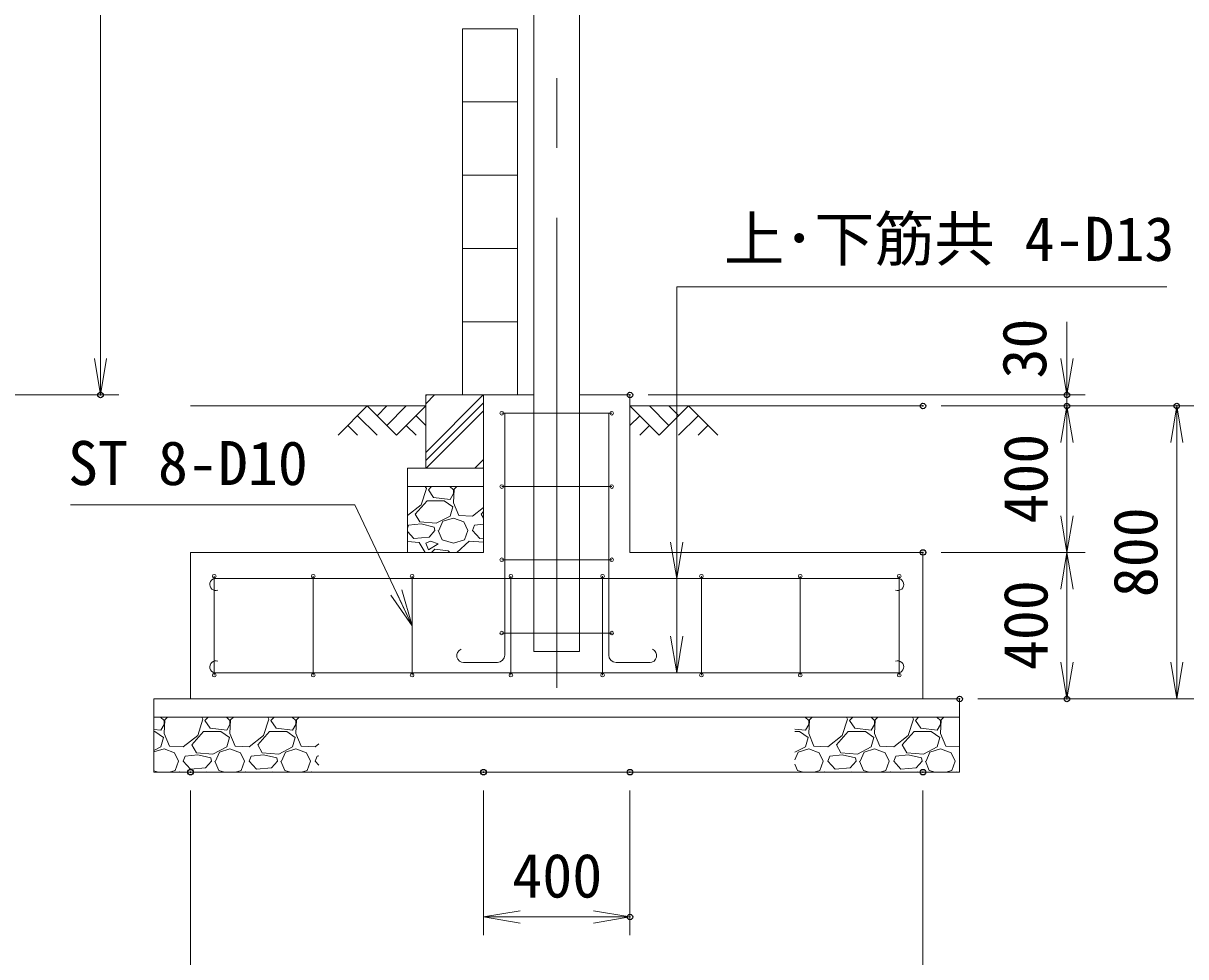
# Model space of a CAD drawing. Units: millimetres at full size. Extents: x -10500 to 10500, y -7425 to 7425.
# Drawn here: x -274 to 2900, y -4889 to -2340 of the extents above; entities that cross this region are included whole.
import ezdxf
from ezdxf.enums import TextEntityAlignment as Align

# ---------------------------------------------------------------- set-up
doc = ezdxf.new("R2010")
doc.units = ezdxf.units.MM
doc.header["$LTSCALE"] = 30
doc.header["$PDMODE"] = 32
doc.header["$PDSIZE"] = 15
doc.linetypes.add('USER1', pattern=[50.8, 31.75, -6.35, 6.35, -6.35])
for name, color, linetype, lineweight in [('0-0_D-STR1', 1, 'Continuous', 18), ('0-1_D-BMK', 2, 'USER1', 13), ('0-2_D-BGD', 7, 'Continuous', 18), ('0-3_D-STR3', 3, 'Continuous', 13), ('0-4_D-STR-DIM', 7, 'Continuous', 13), ('0-5_0', 7, 'Continuous', 18), ('0-7_D-STR-TXT', 7, 'Continuous', 13), ('0-A_D-STR4', 7, 'Continuous', 18), ('0-B_D-DCR-HCH', 7, 'Continuous', 13)]:
    doc.layers.add(name, color=color, linetype=linetype, lineweight=lineweight)
doc.layers.add('0-6_Defpoints', color=253, linetype='Continuous')
doc.styles.add('ＭＳ ゴシック', font='')
doc.styles.get('ＭＳ ゴシック').set_extended_font_data('MS Gothic')

# ---------------------------------------------------------------- blocks, each defined once
blk = doc.blocks.new('_Open')
at = {"layer": '0-5_0'}
blk.add_line((-30, 5), (0, 0), dxfattribs=at)
blk.add_lwpolyline([(-30, -5), (0, 0), (-30, 0)], dxfattribs=at)

msp = doc.modelspace()

# ---------------------------------------------------------------- linework, layer by layer
at = {"layer": '0-0_D-STR1'}
for p, q in [((1244.61, -4054.81), (1244.61, 1726.96)), ((1119.61, 1675.19), (1119.61, -4054.81)), ((1119.61, -4054.81), (1244.61, -4054.81))]:
    msp.add_line(p, q, dxfattribs=at)
at = {"layer": '0-1_D-BMK'}
msp.add_line((1182.11, 1701.07), (1182.11, -4154.81), dxfattribs=at)
at = {"layer": '0-2_D-BGD'}
for p, q in [((924.61, -2354.81), (1074.61, -2354.81)), ((924.61, -2554.81), (1074.61, -2554.81)), ((924.61, -2754.81), (1074.61, -2754.81)), ((924.61, -2954.81), (1074.61, -2954.81)), ((924.61, -3154.81), (1074.61, -3154.81)), ((824.61, -3384.81), (182.11, -3384.81)), ((2182.11, -3384.81), (1382.11, -3384.81))]:
    msp.add_line(p, q, dxfattribs=at)
at = {"layer": '0-3_D-STR3'}
for p, q in [((1332.11, -3404.81), (1032.11, -3404.81)), ((1040.11, -4065.14), (1040.11, -3404.81)), ((1182.11, -3404.81), (1182.11, -4085.14)), ((1324.11, -4065.14), (1324.11, -3404.81)), ((1332.11, -3604.81), (1032.11, -3604.81)), ((1332.11, -3804.81), (1032.11, -3804.81)), ((247.11, -4119.81), (247.11, -3849.81)), ((247.11, -3856.31), (2117.11, -3856.31)), ((517.11, -4119.81), (517.11, -3849.81)), ((787.11, -4119.81), (787.11, -3849.81)), ((1057.11, -4119.81), (1057.11, -3849.81)), ((1307.11, -4119.81), (1307.11, -3849.81)), ((1577.11, -4119.81), (1577.11, -3849.81)), ((1847.11, -4119.81), (1847.11, -3849.81)), ((2117.11, -4119.81), (2117.11, -3849.81)), ((1332.11, -4004.81), (1032.11, -4004.81)), ((1020.11, -4085.14), (927.1, -4085.14)), ((1344.11, -4085.14), (1437.12, -4085.14)), ((247.11, -4113.31), (2117.11, -4113.31))]:
    msp.add_line(p, q, dxfattribs=at)
for centre in [(1032.11, -3404.81), (1332.11, -3404.81), (1032.11, -3604.81), (1332.11, -3604.81), (1032.11, -3804.81), (1332.11, -3804.81), (247.11, -3849.81), (517.11, -3849.81), (787.11, -3849.81), (1057.11, -3849.81), (1307.11, -3849.81), (1577.11, -3849.81), (1847.11, -3849.81), (2117.11, -3849.81), (1032.11, -4004.81), (1332.11, -4004.81), (247.11, -4119.81), (517.11, -4119.81), (787.11, -4119.81), (1057.11, -4119.81), (1307.11, -4119.81), (1577.11, -4119.81), (1847.11, -4119.81), (2117.11, -4119.81)]:
    msp.add_circle(centre, 5, dxfattribs=at)
for centre, radius, start, end in [((251.34, -3872.31), 16.55, 104.8143, 289.60849), ((2112.88, -3872.31), 16.55, 250.39151, 75.1857), ((927.92, -4066.49), 18.68, 111.66589, 272.52545), ((1436.29, -4066.49), 18.68, 267.47455, 68.33411), ((251.34, -4097.32), 16.55, 70.39151, 255.1857), ((1020.11, -4065.14), 20, 270, 0), ((1344.11, -4065.14), 20, 180, 270), ((2112.88, -4097.32), 16.55, 284.8143, 109.60849)]:
    msp.add_arc(centre, radius, start, end, dxfattribs=at)
at = {"layer": '0-4_D-STR-DIM'}
for p, q in [((-63.59, 2675.19), (-63.59, -3354.81)), ((2575.1, -3254.81), (2575.1, -3154.81)), ((-1713.59, -3354.81), (-13.59, -3354.81)), ((1432.11, -3354.81), (2625.1, -3354.81)), ((2575.1, -3384.81), (2575.1, -3354.81)), ((2232.11, -3384.81), (2625.1, -3384.81)), ((2232.11, -3384.81), (2625.1, -3384.81)), ((2232.11, -3384.81), (2925.1, -3384.81)), ((2575.1, -3784.81), (2575.1, -3384.81)), ((2875.1, -4184.81), (2875.1, -3384.81)), ((2575.1, -3484.81), (2575.1, -3584.81)), ((2232.11, -3784.81), (2625.1, -3784.81)), ((2232.11, -3784.81), (2625.1, -3784.81)), ((2575.1, -3784.81), (2575.1, -4184.81)), ((2332.11, -4184.81), (2625.1, -4184.81)), ((2332.11, -4184.81), (2925.1, -4184.81)), ((182.11, -4434.81), (182.11, -5130.16)), ((982.11, -4434.81), (982.11, -4830.16)), ((1382.11, -4434.81), (1382.11, -4830.16)), ((2182.11, -4434.81), (2182.11, -5130.16)), ((982.11, -4780.16), (1382.11, -4780.16))]:
    msp.add_line(p, q, dxfattribs=at)
at = {"layer": '0-5_0'}
for p, q in [((924.61, -3354.81), (924.61, -2354.81)), ((1074.61, -3354.81), (1074.61, -2354.81))]:
    msp.add_line(p, q, dxfattribs=at)
at = {"layer": '0-6_Defpoints'}
for p in [(-63.59, -3354.81), (1382.11, -3354.81), (2575.1, -3354.81), (2182.11, -3384.81), (2575.1, -3384.81), (2875.1, -3384.81), (2182.11, -3784.81), (2282.11, -4184.81), (2575.1, -4184.81), (182.11, -4384.81), (982.11, -4384.81), (1382.11, -4384.81), (2182.11, -4384.81), (1382.11, -4780.16)]:
    msp.add_point(p, dxfattribs=at)
at = {"layer": '0-7_D-STR-TXT'}
msp.add_line((1509.83, -3059.71), (1509.83, -3854.31), dxfattribs=at)
for points in [[(2847.79, -3059.71), (1509.83, -3059.71), (1509.83, -4111.31)], [(-145.89, -3654.38), (631.17, -3654.38), (786.25, -3983)]]:
    msp.add_lwpolyline(points, dxfattribs=at)
at = {"layer": '0-A_D-STR4'}
for p, q in [((1119.61, -3354.81), (824.61, -3354.81)), ((824.61, -3354.81), (824.61, -3554.81)), ((982.11, -3784.81), (982.11, -3354.81)), ((1382.11, -3354.81), (1244.61, -3354.81)), ((1382.11, -3784.81), (1382.11, -3354.81)), ((982.11, -3554.81), (774.61, -3554.81)), ((774.61, -3554.81), (774.61, -3784.81)), ((982.11, -3604.81), (774.61, -3604.81)), ((982.11, -3784.81), (182.11, -3784.81)), ((182.11, -4184.81), (182.11, -3784.81)), ((1382.11, -3784.81), (2182.11, -3784.81)), ((2182.11, -4184.81), (2182.11, -3784.81)), ((2282.11, -4184.81), (82.11, -4184.81)), ((82.11, -4184.81), (82.11, -4384.81)), ((2282.11, -4184.81), (2282.11, -4384.81)), ((2282.11, -4234.81), (82.11, -4234.81)), ((2282.11, -4384.81), (82.11, -4384.81))]:
    msp.add_line(p, q, dxfattribs=at)
at = {"layer": '0-B_D-DCR-HCH'}
for p, q in [((824.61, -3378.97), (848.76, -3354.81)), ((824.61, -3356.87), (826.66, -3354.81)), ((824.61, -3511.55), (981.34, -3354.81)), ((664.97, -3384.81), (585.15, -3464.63)), ((664.97, -3384.81), (744.79, -3464.63)), ((691.58, -3411.42), (718.18, -3384.81)), ((718.18, -3438.03), (771.4, -3384.81)), ((744.79, -3464.63), (824.61, -3384.81)), ((824.61, -3533.65), (982.11, -3376.15)), ((1461.93, -3464.63), (1382.11, -3384.81)), ((1488.53, -3438.03), (1435.32, -3384.81)), ((1541.74, -3384.81), (1461.93, -3464.63)), ((1515.28, -3411.56), (1488.53, -3384.81)), ((1541.74, -3384.81), (1621.56, -3464.63)), ((638.37, -3411.42), (691.82, -3464.63)), ((798, -3411.42), (824.61, -3437.9)), ((825.54, -3554.81), (982.11, -3398.24)), ((1408.71, -3411.42), (1382.11, -3437.9)), ((1568.35, -3411.42), (1514.89, -3464.63)), ((611.76, -3438.03), (638.49, -3464.63)), ((771.4, -3438.03), (798.12, -3464.63)), ((1435.32, -3438.03), (1408.59, -3464.63)), ((1594.96, -3438.03), (1568.23, -3464.63)), ((958.12, -3554.81), (982.11, -3530.83)), ((980.22, -3554.81), (982.11, -3552.92)), ((811.8, -3654.8), (826.2, -3609.8)), ((826.2, -3609.8), (823.15, -3604.81)), ((840.19, -3604.81), (831.6, -3613.4)), ((831.6, -3613.4), (846, -3635)), ((900, -3613.4), (890.19, -3604.81)), ((901.8, -3611.6), (900, -3649.4)), ((900, -3624.2), (900, -3613.4)), ((909.23, -3604.81), (901.8, -3611.6)), ((795.6, -3680), (828, -3644)), ((828, -3644), (874.8, -3644)), ((846, -3635), (891, -3640.4)), ((874.8, -3644), (898.2, -3660.2)), ((891, -3640.4), (900, -3624.2)), ((900, -3649.4), (914.4, -3683.6)), ((774.61, -3683.54), (811.8, -3654.8)), ((808.2, -3701.6), (795.6, -3680)), ((898.2, -3660.2), (891, -3685.4)), ((952.2, -3685.4), (982.11, -3662.29)), ((975.6, -3680), (982.11, -3672.77)), ((982.11, -3691.16), (975.6, -3680)), ((774.61, -3718.58), (777.6, -3710.6)), ((811.8, -3707), (777.6, -3710.6)), ((853.2, -3705.2), (808.2, -3701.6)), ((847.8, -3716), (811.8, -3707)), ((891, -3685.4), (853.2, -3705.2)), ((860.4, -3725), (871.2, -3699.8)), ((871.2, -3699.8), (900, -3690.8)), ((900, -3690.8), (928.8, -3701.6)), ((914.4, -3683.6), (952.2, -3685.4)), ((928.8, -3701.6), (939.6, -3725)), ((952.2, -3725), (957.6, -3710.6)), ((982.11, -3708.02), (957.6, -3710.6)), ((792, -3746.6), (774.61, -3727.63)), ((833.4, -3743), (792, -3746.6)), ((849.6, -3725), (833.4, -3743)), ((849.6, -3725), (847.8, -3716)), ((858.6, -3725), (869.4, -3750.2)), ((930.6, -3750.2), (939.6, -3725)), ((972, -3746.6), (952.2, -3725)), ((806.4, -3757.4), (774.61, -3754.75)), ((823.15, -3784.81), (806.4, -3757.4)), ((837, -3753.8), (824.4, -3759.2)), ((824.4, -3759.2), (831.6, -3777.2)), ((831.6, -3777.2), (858.6, -3761)), ((858.6, -3761), (837, -3753.8)), ((849.6, -3775.4), (840.19, -3784.81)), ((885.6, -3780.8), (849.6, -3775.4)), ((869.4, -3750.2), (900, -3759.2)), ((900, -3759.2), (930.6, -3750.2)), ((943.2, -3753.8), (909.23, -3784.81)), ((982.11, -3757.04), (943.2, -3753.8)), ((982.11, -3745.72), (972, -3746.6)), ((890.19, -3784.81), (885.6, -3780.8)), ((110, -4243.4), (100.19, -4234.81)), ((111.8, -4241.6), (110, -4279.4)), ((110, -4254.2), (110, -4243.4)), ((119.23, -4234.81), (111.8, -4241.6)), ((201.8, -4284.8), (216.2, -4239.8)), ((216.2, -4239.8), (213.15, -4234.81)), ((230.19, -4234.81), (221.6, -4243.4)), ((221.6, -4243.4), (236, -4265)), ((290, -4243.4), (280.19, -4234.81)), ((291.8, -4241.6), (290, -4279.4)), ((290, -4254.2), (290, -4243.4)), ((299.23, -4234.81), (291.8, -4241.6)), ((381.8, -4284.8), (396.2, -4239.8)), ((396.2, -4239.8), (393.15, -4234.81)), ((410.19, -4234.81), (401.6, -4243.4)), ((401.6, -4243.4), (416, -4265)), ((470, -4243.4), (460.19, -4234.81)), ((471.8, -4241.6), (470, -4279.4)), ((470, -4254.2), (470, -4243.4)), ((479.23, -4234.81), (471.8, -4241.6)), ((1870, -4243.4), (1860.19, -4234.81)), ((1871.8, -4241.6), (1870, -4279.4)), ((1870, -4254.2), (1870, -4243.4)), ((1879.23, -4234.81), (1871.8, -4241.6)), ((1961.8, -4284.8), (1976.2, -4239.8)), ((1976.2, -4239.8), (1973.15, -4234.81)), ((1990.19, -4234.81), (1981.6, -4243.4)), ((1981.6, -4243.4), (1996, -4265)), ((2050, -4243.4), (2040.19, -4234.81)), ((2051.8, -4241.6), (2050, -4279.4)), ((2050, -4254.2), (2050, -4243.4)), ((2059.23, -4234.81), (2051.8, -4241.6)), ((2141.8, -4284.8), (2156.2, -4239.8)), ((2156.2, -4239.8), (2153.15, -4234.81)), ((2170.19, -4234.81), (2161.6, -4243.4)), ((2161.6, -4243.4), (2176, -4265)), ((2230, -4243.4), (2220.19, -4234.81)), ((2231.8, -4241.6), (2230, -4279.4)), ((2230, -4254.2), (2230, -4243.4)), ((2239.23, -4234.81), (2231.8, -4241.6)), ((82.11, -4268.13), (101, -4270.4)), ((82.11, -4274), (84.8, -4274)), ((84.8, -4274), (108.2, -4290.2)), ((101, -4270.4), (110, -4254.2)), ((110, -4279.4), (124.4, -4313.6)), ((162.2, -4315.4), (201.8, -4284.8)), ((185.6, -4310), (218, -4274)), ((218, -4274), (264.8, -4274)), ((236, -4265), (281, -4270.4)), ((264.8, -4274), (288.2, -4290.2)), ((281, -4270.4), (290, -4254.2)), ((290, -4279.4), (304.4, -4313.6)), ((342.2, -4315.4), (381.8, -4284.8)), ((365.6, -4310), (398, -4274)), ((398, -4274), (444.8, -4274)), ((416, -4265), (461, -4270.4)), ((444.8, -4274), (468.2, -4290.2)), ((461, -4270.4), (470, -4254.2)), ((470, -4279.4), (484.4, -4313.6)), ((1832.11, -4266.93), (1861, -4270.4)), ((1832.11, -4274), (1844.8, -4274)), ((1844.8, -4274), (1868.2, -4290.2)), ((1861, -4270.4), (1870, -4254.2)), ((1870, -4279.4), (1884.4, -4313.6)), ((1922.2, -4315.4), (1961.8, -4284.8)), ((1945.6, -4310), (1978, -4274)), ((1978, -4274), (2024.8, -4274)), ((1996, -4265), (2041, -4270.4)), ((2024.8, -4274), (2048.2, -4290.2)), ((2041, -4270.4), (2050, -4254.2)), ((2050, -4279.4), (2064.4, -4313.6)), ((2102.2, -4315.4), (2141.8, -4284.8)), ((2125.6, -4310), (2158, -4274)), ((2158, -4274), (2204.8, -4274)), ((2176, -4265), (2221, -4270.4)), ((2204.8, -4274), (2228.2, -4290.2)), ((2221, -4270.4), (2230, -4254.2)), ((2230, -4279.4), (2244.4, -4313.6)), ((101, -4315.4), (82.11, -4325.3)), ((108.2, -4290.2), (101, -4315.4)), ((124.4, -4313.6), (162.2, -4315.4)), ((198.2, -4331.6), (185.6, -4310)), ((281, -4315.4), (243.2, -4335.2)), ((288.2, -4290.2), (281, -4315.4)), ((304.4, -4313.6), (342.2, -4315.4)), ((378.2, -4331.6), (365.6, -4310)), ((461, -4315.4), (423.2, -4335.2)), ((468.2, -4290.2), (461, -4315.4)), ((484.4, -4313.6), (522.2, -4315.4)), ((522.2, -4315.4), (532.11, -4307.74)), ((1861, -4315.4), (1832.11, -4330.53)), ((1868.2, -4290.2), (1861, -4315.4)), ((1884.4, -4313.6), (1922.2, -4315.4)), ((1958.2, -4331.6), (1945.6, -4310)), ((2041, -4315.4), (2003.2, -4335.2)), ((2048.2, -4290.2), (2041, -4315.4)), ((2064.4, -4313.6), (2102.2, -4315.4)), ((2138.2, -4331.6), (2125.6, -4310)), ((2221, -4315.4), (2183.2, -4335.2)), ((2228.2, -4290.2), (2221, -4315.4)), ((2244.4, -4313.6), (2282.11, -4315.4)), ((82.11, -4329.52), (110, -4320.8)), ((110, -4320.8), (138.8, -4331.6)), ((138.8, -4331.6), (149.6, -4355)), ((162.2, -4355), (167.6, -4340.6)), ((201.8, -4337), (167.6, -4340.6)), ((243.2, -4335.2), (198.2, -4331.6)), ((237.8, -4346), (201.8, -4337)), ((239.6, -4355), (237.8, -4346)), ((250.4, -4355), (261.2, -4329.8)), ((261.2, -4329.8), (290, -4320.8)), ((290, -4320.8), (318.8, -4331.6)), ((318.8, -4331.6), (329.6, -4355)), ((342.2, -4355), (347.6, -4340.6)), ((381.8, -4337), (347.6, -4340.6)), ((423.2, -4335.2), (378.2, -4331.6)), ((417.8, -4346), (381.8, -4337)), ((419.6, -4355), (417.8, -4346)), ((430.4, -4355), (441.2, -4329.8)), ((441.2, -4329.8), (470, -4320.8)), ((470, -4320.8), (498.8, -4331.6)), ((498.8, -4331.6), (509.6, -4355)), ((522.2, -4355), (527.6, -4340.6)), ((532.11, -4340.13), (527.6, -4340.6)), ((1832.11, -4351.01), (1841.2, -4329.8)), ((1841.2, -4329.8), (1870, -4320.8)), ((1870, -4320.8), (1898.8, -4331.6)), ((1898.8, -4331.6), (1909.6, -4355)), ((1922.2, -4355), (1927.6, -4340.6)), ((1961.8, -4337), (1927.6, -4340.6)), ((2003.2, -4335.2), (1958.2, -4331.6)), ((1997.8, -4346), (1961.8, -4337)), ((1999.6, -4355), (1997.8, -4346)), ((2010.4, -4355), (2021.2, -4329.8)), ((2021.2, -4329.8), (2050, -4320.8)), ((2050, -4320.8), (2078.8, -4331.6)), ((2078.8, -4331.6), (2089.6, -4355)), ((2102.2, -4355), (2107.6, -4340.6)), ((2141.8, -4337), (2107.6, -4340.6)), ((2183.2, -4335.2), (2138.2, -4331.6)), ((2177.8, -4346), (2141.8, -4337)), ((2179.6, -4355), (2177.8, -4346)), ((2190.4, -4355), (2201.2, -4329.8)), ((2201.2, -4329.8), (2230, -4320.8)), ((2230, -4320.8), (2258.8, -4331.6)), ((2258.8, -4331.6), (2269.6, -4355)), ((140.6, -4380.2), (149.6, -4355)), ((182, -4376.6), (162.2, -4355)), ((223.4, -4373), (182, -4376.6)), ((239.6, -4355), (223.4, -4373)), ((248.6, -4355), (259.4, -4380.2)), ((320.6, -4380.2), (329.6, -4355)), ((362, -4376.6), (342.2, -4355)), ((403.4, -4373), (362, -4376.6)), ((419.6, -4355), (403.4, -4373)), ((428.6, -4355), (439.4, -4380.2)), ((500.6, -4380.2), (509.6, -4355)), ((532.11, -4365.81), (522.2, -4355)), ((1832.11, -4363.19), (1839.4, -4380.2)), ((1900.6, -4380.2), (1909.6, -4355)), ((1942, -4376.6), (1922.2, -4355)), ((1983.4, -4373), (1942, -4376.6)), ((1999.6, -4355), (1983.4, -4373)), ((2008.6, -4355), (2019.4, -4380.2)), ((2080.6, -4380.2), (2089.6, -4355)), ((2122, -4376.6), (2102.2, -4355)), ((2163.4, -4373), (2122, -4376.6)), ((2179.6, -4355), (2163.4, -4373)), ((2188.6, -4355), (2199.4, -4380.2)), ((2260.6, -4380.2), (2269.6, -4355)), ((82.11, -4381), (95.08, -4384.81)), ((124.91, -4384.81), (140.6, -4380.2)), ((153.2, -4383.8), (152.09, -4384.81)), ((165.36, -4384.81), (153.2, -4383.8)), ((227, -4383.8), (224.64, -4384.81)), ((230.04, -4384.81), (227, -4383.8)), ((259.4, -4380.2), (275.08, -4384.81)), ((304.91, -4384.81), (320.6, -4380.2)), ((333.2, -4383.8), (332.09, -4384.81)), ((345.36, -4384.81), (333.2, -4383.8)), ((407, -4383.8), (404.64, -4384.81)), ((410.04, -4384.81), (407, -4383.8)), ((439.4, -4380.2), (455.08, -4384.81)), ((484.91, -4384.81), (500.6, -4380.2)), ((513.2, -4383.8), (512.09, -4384.81)), ((525.36, -4384.81), (513.2, -4383.8)), ((1839.4, -4380.2), (1855.08, -4384.81)), ((1884.91, -4384.81), (1900.6, -4380.2)), ((1913.2, -4383.8), (1912.09, -4384.81)), ((1925.36, -4384.81), (1913.2, -4383.8)), ((1987, -4383.8), (1984.64, -4384.81)), ((1990.04, -4384.81), (1987, -4383.8)), ((2019.4, -4380.2), (2035.08, -4384.81)), ((2064.91, -4384.81), (2080.6, -4380.2)), ((2093.2, -4383.8), (2092.09, -4384.81)), ((2105.36, -4384.81), (2093.2, -4383.8)), ((2167, -4383.8), (2164.64, -4384.81)), ((2170.04, -4384.81), (2167, -4383.8)), ((2199.4, -4380.2), (2215.08, -4384.81)), ((2244.91, -4384.81), (2260.6, -4380.2)), ((2273.2, -4383.8), (2272.09, -4384.81)), ((2282.11, -4384.54), (2273.2, -4383.8))]:
    msp.add_line(p, q, dxfattribs=at)

# ---------------------------------------------------------------- block references
at = {"layer": '0-4_D-STR-DIM', "xscale": 3.333333, "yscale": 3.333333}
for p, rotation in [((-63.59, -3354.81), 270), ((2575.1, -3354.81), 270), ((2575.1, -3384.81), 90), ((2575.1, -3384.81), 90), ((2875.1, -3384.81), 90), ((2575.1, -3784.81), 270), ((2575.1, -3784.81), 90), ((2575.1, -4184.81), 270), ((2875.1, -4184.81), 270), ((982.11, -4780.16), 180)]:
    msp.add_blockref('_Open', p, dxfattribs=dict(at, rotation=rotation))
msp.add_blockref('_Open', (1382.11, -4780.16), dxfattribs=at)
at = {"layer": '0-7_D-STR-TXT', "xscale": 3.333333, "yscale": 3.333333}
for p, rotation in [((1509.83, -3856.31), 270), ((787.11, -3984.81), 295.26394), ((1509.83, -4113.31), 270)]:
    msp.add_blockref('_Open', p, dxfattribs=dict(at, rotation=rotation))

# ---------------------------------------------------------------- texts
at = {"layer": '0-4_D-STR-DIM', "style": 'ＭＳ ゴシック'}
for s, p in [('30', (2554.8, -3309.91)), ('400', (2558.23, -3706.07)), ('800', (2858.23, -3907.02)), ('400', (2558.23, -4106.07))]:
    msp.add_text(s, height=120.3, rotation=90, dxfattribs=at).set_placement(p, align=Align.BOTTOM_LEFT)
msp.add_text('400', height=120.3, dxfattribs=at).set_placement((1060.85, -4763.29), align=Align.BOTTOM_LEFT)
at = {"layer": '0-7_D-STR-TXT', "style": 'ＭＳ ゴシック'}
for s, p in [('上･下筋共 4-D13', (1639.04, -3024.76)), ('ST 8-D10', (-152.23, -3636.87))]:
    msp.add_text(s, height=120.3, dxfattribs=at).set_placement(p, align=Align.BOTTOM_LEFT)

doc.saveas('drawing.dxf')
